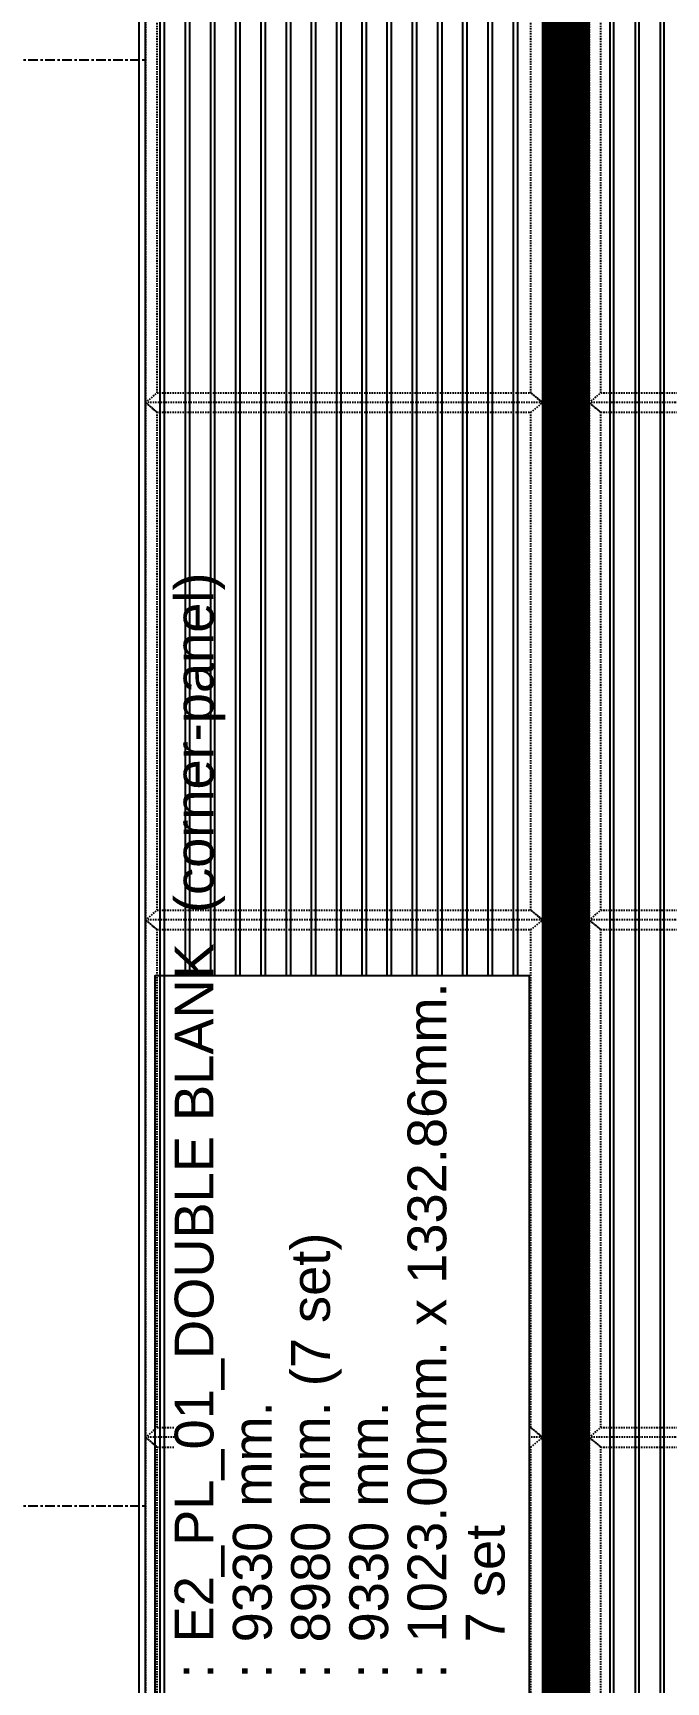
# Model space of a CAD drawing. Header units: millimetres. Extents: x 652937 to 1670132, y 1473552 to 2851037.
# Drawn here: x 754468 to 756099, y 1522311 to 1526560 of the extents above; entities that cross this region are included whole.
import ezdxf
from ezdxf.xclip import XClip

# ---------------------------------------------------------------- set-up
doc = ezdxf.new("R2010")
doc.units = ezdxf.units.MM
doc.header["$XCLIPFRAME"] = 0
for name, pattern in [('TA_GL_005.00000', [13.75, 5, -1.25, 1.25, -1.25, 5]), ('TA_HL_001.00000', [6.5, 3.55, -2.95]), ('XKITLINE00', [0]), ('XKITLINE02', [4, 2, -2])]:
    doc.linetypes.add(name, pattern=pattern)
doc.layers.add('000 - 0_HIDE_OBJ_FRAMING_DEF_SUB', color=1, linetype='Continuous', plot=False)
doc.layers.add('000 - ESTIMATE_ASPG_WIPEOUT_', color=250, linetype='Continuous', plot=False)
for name, color, linetype in [('000 - 0_SYM_DWG_GRIDLINE_MAIN_COLOR_251', 251, 'Continuous'), ('010 - ASPG_EXTR_MAIN_COLOR_2', 2, 'Continuous'), ('010 - ASPG_EXTR_WIPEOUT_', 250, 'Continuous'), ('010 - ASPG_FRAMING_MAIN_COLOR_1', 3, 'Continuous'), ('010 - ASPG_FRAMING_SUB_COLOR_2', 1, 'Continuous'), ('010 - ASPG_FRAMING_SUB_COLOR_3', 251, 'Continuous')]:
    doc.layers.add(name, color=color, linetype=linetype)
for name, color, linetype, true_color, plot in [('000 - ESTIMATE_ASPG_MAIN_COLOR_6', 6, 'Continuous', 0xff00ff, False), ('000 - ESTIMATE_ASPG_TEXT_COLOR_1', 1, 'Continuous', 0xff0000, False), ('000_AREA_ASPG_AREA_HATCH_', 7, 'Continuous', 0xff8700, False), ('000_AREA_ASPG_AREA_MAIN_COLOR_1', 7, 'Continuous', 0xff8700, False)]:
    doc.layers.add(name, color=color, linetype=linetype, true_color=true_color, plot=plot)
for name, color, linetype, lineweight in [('A-230-M_FLOOR', 2, 'Continuous', 25), ('A-GENM', 37, 'Continuous', 9), ('Bolt', 7, 'Continuous', 0), ('Part', 2, 'Continuous', 0)]:
    doc.layers.add(name, color=color, linetype=linetype, lineweight=lineweight)
doc.styles.add('_Arial', font='arial.ttf')
doc.styles.add('TA', font='', dxfattribs={"height": 4.5})
doc.styles.get('TA').set_extended_font_data('Cordia New')

# ---------------------------------------------------------------- blocks, each defined once
blk = doc.blocks.new('GM_Louver Grill Vertical Z1 - Z Profile-20321545-ENT 3 ELE-2 Sheet')
at = {"layer": '000 - 0_HIDE_OBJ_FRAMING_DEF_SUB'}
blk.add_line((-201431, 105550), (-201431, 114870), dxfattribs=at)
blk = doc.blocks.new('E2')
at = {"layer": '000 - 0_HIDE_OBJ_FRAMING_DEF_SUB'}
for p, q in [((1644566.7, 105550), (1644566.7, 114870)), ((1645487.5, 114870), (1645487.5, 105550)), ((1645587.5, 114870), (1645587.5, 105550))]:
    blk.add_line(p, q, dxfattribs=at)
for points in [[(1644516.7, 114870), (1644437.6, 114870), (1644437.6, 105550), (1644516.7, 105550)], [(1644516.7, 114870), (1645537.5, 114870), (1645537.5, 105550), (1644516.7, 105550)], [(1647037.5, 114870), (1645537.5, 114870), (1645537.5, 105550), (1647037.5, 105550)]]:
    blk.add_lwpolyline(points, close=True, dxfattribs=at)
at = {"layer": 'A-GENM'}
for p in [(1846071, 0), (1846143.5, 0), (1846216, 0), (1846288.5, 0), (1846361, 0), (1846433.5, 0), (1846506, 0), (1846578.5, 0), (1846651, 0), (1846723.5, 0), (1846796, 0), (1846868.5, 0), (1847093.5, 0), (1847168.5, 0)]:
    blk.add_blockref('GM_Louver Grill Vertical Z1 - Z Profile-20321545-ENT 3 ELE-2 Sheet', p, dxfattribs=at)
blk = doc.blocks.new('*A3459102')
at = {"layer": 'Part', "linetype": 'XKITLINE00', "lineweight": 0}
for p, q in [((616.947211, 135.830227), (616.947209, 135.830227)), ((616.947209, 135.830227), (619.147209, 135.830227)), ((616.947209, 135.730227), (616.947209, 135.830227)), ((616.947211, 135.730227), (616.947209, 135.730227)), ((616.947209, 135.730227), (619.147209, 135.730227)), ((619.147211, 135.830227), (619.147209, 135.830227)), ((619.147209, 135.730227), (619.147209, 135.830227)), ((619.147211, 135.730227), (619.147209, 135.730227))]:
    blk.add_line(p, q, dxfattribs=at)
at = {"layer": 'Part', "linetype": 'XKITLINE02', "lineweight": 0}
for p, q in [((616.947211, 135.830227), (616.947211, 135.730227)), ((619.147209, 135.830227), (619.147211, 135.830227)), ((619.147209, 135.730227), (619.147211, 135.730227)), ((619.147211, 135.830227), (619.147211, 135.730227))]:
    blk.add_line(p, q, dxfattribs=at)
blk = doc.blocks.new('*A3460103')
at = {"layer": 'Part', "linetype": 'XKITLINE02', "lineweight": 0}
for p, q in [((618.12721, 136.430227), (618.077209, 136.430227)), ((618.077209, 136.430227), (618.077209, 135.930227)), ((618.127209, 135.930227), (618.127209, 136.430227)), ((618.077209, 135.830227), (618.67721, 135.830227)), ((618.67721, 135.830227), (618.67721, 135.880227))]:
    blk.add_line(p, q, dxfattribs=at)
at = {"layer": 'Part', "linetype": 'XKITLINE00', "lineweight": 0}
for p, q in [((618.077209, 135.930227), (618.077209, 135.830227)), ((618.127209, 135.930227), (618.127209, 135.880227)), ((618.677209, 135.880227), (618.127209, 135.880227)), ((618.677209, 135.830227), (618.677209, 135.880227))]:
    blk.add_line(p, q, dxfattribs=at)
blk = doc.blocks.new('*A3462105')
at = {"layer": 'Bolt', "linetype": 'XKITLINE02', "lineweight": 0}
for p, q in [((618.20641, 136.130227), (617.77721, 136.130227)), ((618.07721, 136.200227), (618.01721, 136.200227)), ((618.07721, 136.060227), (618.01721, 136.060227)), ((618.12721, 136.300227), (618.07721, 136.300227)), ((618.12721, 135.960227), (618.07721, 135.960227))]:
    blk.add_line(p, q, dxfattribs=at)
blk = doc.blocks.new('*A3463106')
at = {"layer": 'Bolt'}
for points in [[(617.217, 135.83), (617.217, 135.73), (617.077, 135.73), (617.077, 135.83)], [(619.017, 135.83), (619.017, 135.73), (618.877, 135.73), (618.877, 135.83)]]:
    blk.add_hatch(color=256, dxfattribs=at).paths.add_polyline_path(points, flags=17)
at = {"layer": 'Bolt', "linetype": 'XKITLINE00', "lineweight": 0}
for p, q in [((617.077, 135.83), (617.077, 135.73)), ((617.147, 135.83), (617.147, 135.73)), ((617.217, 135.83), (617.217, 135.73)), ((618.877, 135.83), (618.877, 135.73)), ((618.947, 135.83), (618.947, 135.73)), ((619.017, 135.83), (619.017, 135.73))]:
    blk.add_line(p, q, dxfattribs=at)
blk = doc.blocks.new('*A3534110')
at = {"layer": 'Part', "linetype": 'XKITLINE00', "lineweight": 0}
for p, q in [((616.947209, 162.330227), (616.947209, 162.430227)), ((616.947209, 162.430227), (619.147209, 162.430227)), ((619.147209, 162.330227), (616.947209, 162.330227)), ((619.147209, 162.330227), (619.147209, 162.430227)), ((619.147209, 162.430227), (619.147211, 162.430227)), ((619.147211, 162.330227), (619.147209, 162.330227))]:
    blk.add_line(p, q, dxfattribs=at)
at = {"layer": 'Part', "linetype": 'XKITLINE02', "lineweight": 0}
for p, q in [((616.947211, 162.330227), (616.947211, 162.430227)), ((619.147209, 162.430227), (619.147211, 162.430227)), ((619.147209, 162.330227), (619.147211, 162.330227)), ((619.147211, 162.330227), (619.147211, 162.430227))]:
    blk.add_line(p, q, dxfattribs=at)
blk = doc.blocks.new('*A3535111')
at = {"layer": 'Part', "linetype": 'XKITLINE00', "lineweight": 0}
for p, q in [((618.077209, 162.330227), (618.077209, 162.230227)), ((618.677209, 162.280227), (618.677209, 162.330227)), ((618.677209, 162.280227), (618.127209, 162.280227)), ((618.127209, 162.280227), (618.127209, 162.230227))]:
    blk.add_line(p, q, dxfattribs=at)
at = {"layer": 'Part', "linetype": 'XKITLINE02', "lineweight": 0}
for p, q in [((618.077209, 162.330227), (618.67721, 162.330227)), ((618.67721, 162.330227), (618.67721, 162.280227)), ((618.07721, 161.730227), (618.077209, 162.230227)), ((618.127209, 162.230227), (618.12721, 161.730227)), ((618.077209, 161.730227), (618.12721, 161.730227))]:
    blk.add_line(p, q, dxfattribs=at)
blk = doc.blocks.new('*A3536112')
at = {"layer": 'Part', "linetype": 'XKITLINE00', "lineweight": 0}
for p, q in [((616.747209, 162.630227), (616.947209, 162.430227)), ((616.947209, 162.430227), (619.177211, 162.430227)), ((619.177209, 162.430227), (619.347209, 162.630227))]:
    blk.add_line(p, q, dxfattribs=at)
at = {"layer": 'Part', "linetype": 'XKITLINE02', "lineweight": 0}
for p, q in [((616.747209, 162.630227), (619.347211, 162.630227)), ((616.947211, 162.430227), (616.747211, 162.630227)), ((619.177211, 162.430227), (619.347211, 162.630227))]:
    blk.add_line(p, q, dxfattribs=at)
blk = doc.blocks.new('*A3537113')
at = {"layer": 'Bolt', "linetype": 'XKITLINE02', "lineweight": 0}
for p, q in [((618.20641, 162.030227), (617.77721, 162.030227)), ((618.07721, 162.100227), (618.01721, 162.100227)), ((618.07721, 161.960227), (618.01721, 161.960227)), ((618.12721, 162.200227), (618.07721, 162.200227)), ((618.12721, 161.860227), (618.07721, 161.860227))]:
    blk.add_line(p, q, dxfattribs=at)
blk = doc.blocks.new('*A3538114')
at = {"layer": 'Bolt'}
for points in [[(617.217, 162.43), (617.217, 162.33), (617.077, 162.33), (617.077, 162.43)], [(619.017, 162.43), (619.017, 162.33), (618.877, 162.33), (618.877, 162.43)]]:
    blk.add_hatch(color=256, dxfattribs=at).paths.add_polyline_path(points, flags=17)
at = {"layer": 'Bolt', "linetype": 'XKITLINE00', "lineweight": 0}
for p, q in [((617.077, 162.33), (617.077, 162.43)), ((617.147, 162.33), (617.147, 162.43)), ((617.217, 162.33), (617.217, 162.43)), ((618.877, 162.33), (618.877, 162.43)), ((618.947, 162.33), (618.947, 162.43)), ((619.017, 162.33), (619.017, 162.43))]:
    blk.add_line(p, q, dxfattribs=at)
blk = doc.blocks.new('*A3461104')
at = {"layer": 'Part', "linetype": 'XKITLINE00', "lineweight": 0}
for p, q in [((616.747209, 135.530227), (616.947209, 135.730227)), ((616.947209, 135.730227), (616.947211, 135.730227)), ((619.177211, 135.730227), (616.947209, 135.730227)), ((619.347209, 135.530227), (619.177209, 135.730227))]:
    blk.add_line(p, q, dxfattribs=at)
at = {"layer": 'Part', "linetype": 'XKITLINE02', "lineweight": 0}
for p, q in [((616.747209, 135.530227), (619.347211, 135.530227)), ((616.747211, 135.530227), (616.947211, 135.730227)), ((619.347211, 135.530227), (619.177211, 135.730227))]:
    blk.add_line(p, q, dxfattribs=at)
blk = doc.blocks.new('*A28633936')
at = {"layer": 'Part', "linetype": 'XKITLINE00', "lineweight": 0}
for p, q in [((173.392382, 59.722868), (152.367383, 59.722868)), ((152.367383, 59.397868), (152.367383, 59.722868)), ((173.392383, 59.722868), (173.392382, 59.722868)), ((173.392382, 59.722868), (173.392382, 59.397868)), ((173.392382, 59.397868), (152.367383, 59.397868)), ((173.392382, 59.397868), (173.392404, 59.397868))]:
    blk.add_line(p, q, dxfattribs=at)
at = {"layer": 'Part', "linetype": 'XKITLINE02', "lineweight": 0}
for p, q in [((152.367385, 59.427868), (152.367385, 59.722868)), ((152.367404, 59.427868), (152.367404, 59.722868)), ((152.367405, 59.397868), (152.367405, 59.722868)), ((173.392404, 59.722868), (173.392382, 59.722868)), ((173.392383, 59.427868), (173.392383, 59.722868)), ((173.392404, 59.722868), (173.392403, 59.722868)), ((173.392403, 59.722868), (173.392403, 59.427868)), ((173.392404, 59.397868), (173.392404, 59.722868)), ((173.392403, 59.427868), (152.367385, 59.427868)), ((173.392404, 59.397868), (173.392382, 59.397868)), ((173.392403, 59.427868), (173.392383, 59.427868))]:
    blk.add_line(p, q, dxfattribs=at)
blk = doc.blocks.new('*A28643937')
at = {"layer": 'Part', "linetype": 'XKITLINE00', "lineweight": 0}
for p, q in [((171.517341, 52.222868), (152.367383, 52.222868)), ((152.367383, 51.897868), (152.367383, 52.222868)), ((173.392382, 52.072868), (173.392382, 51.897868)), ((173.392382, 51.897868), (152.367383, 51.897868)), ((173.392382, 51.897868), (173.392404, 51.897868))]:
    blk.add_line(p, q, dxfattribs=at)
at = {"layer": 'Part', "linetype": 'XKITLINE02', "lineweight": 0}
for p, q in [((152.367385, 51.927868), (152.367385, 52.222868)), ((152.367404, 51.927868), (152.367404, 52.222868)), ((152.367405, 51.897868), (152.367405, 52.222868)), ((173.392404, 52.222868), (171.517341, 52.222868)), ((173.392383, 52.222868), (173.392382, 52.222868)), ((173.392382, 52.222868), (173.392382, 52.072868)), ((173.392383, 51.927868), (173.392383, 52.222868)), ((173.392404, 52.222868), (173.392403, 52.222868)), ((173.392403, 52.222868), (173.392403, 51.927868)), ((173.392404, 51.897868), (173.392404, 52.222868)), ((173.392403, 51.927868), (152.367385, 51.927868)), ((173.392404, 51.897868), (173.392382, 51.897868)), ((173.392403, 51.927868), (173.392383, 51.927868))]:
    blk.add_line(p, q, dxfattribs=at)
blk = doc.blocks.new('*A28653938')
at = {"layer": 'Part', "linetype": 'XKITLINE02', "lineweight": 0}
for p, q in [((153.992352, 51.897868), (153.492351, 51.897868)), ((153.492351, 51.897868), (153.492351, 51.867868)), ((153.992351, 51.897868), (153.992352, 51.897868)), ((153.992351, 51.897868), (153.992351, 51.867868))]:
    blk.add_line(p, q, dxfattribs=at)
at = {"layer": 'Part', "linetype": 'XKITLINE00', "lineweight": 0}
for p, q in [((153.492351, 51.867868), (153.492352, 51.867868)), ((153.492352, 51.867868), (153.492352, 51.897868)), ((153.492352, 51.867868), (153.992352, 51.867868)), ((153.992351, 51.867868), (153.992352, 51.867868)), ((153.992352, 51.867868), (153.992352, 51.897868))]:
    blk.add_line(p, q, dxfattribs=at)
blk = doc.blocks.new('*A28663939')
at = {"layer": 'Part', "linetype": 'XKITLINE00', "lineweight": 0}
for p, q in [((153.727352, 51.867868), (153.727351, 51.867868)), ((153.727351, 51.367868), (153.727352, 51.867868)), ((153.727352, 51.867868), (153.757352, 51.867868)), ((153.757351, 51.367868), (153.757352, 51.867868)), ((153.727352, 51.717868), (153.757352, 51.717868)), ((153.727351, 51.367868), (153.757351, 51.367868))]:
    blk.add_line(p, q, dxfattribs=at)
at = {"layer": 'Part', "linetype": 'XKITLINE02', "lineweight": 0}
for p, q in [((153.727351, 51.867868), (153.727351, 51.367868)), ((153.727352, 51.867868), (153.727351, 51.867868)), ((153.757351, 51.367868), (153.757351, 51.867868))]:
    blk.add_line(p, q, dxfattribs=at)
blk = doc.blocks.new('*A28673940')
at = {"layer": 'Bolt'}
for points in [[(153.557, 51.898), (153.557, 51.928), (153.627, 51.928), (153.627, 51.898)], [(153.557, 51.868), (153.557, 51.898), (153.627, 51.898), (153.627, 51.868)], [(153.857, 51.898), (153.857, 51.928), (153.927, 51.928), (153.927, 51.898)], [(153.857, 51.868), (153.857, 51.898), (153.927, 51.898), (153.927, 51.868)]]:
    blk.add_hatch(color=256, dxfattribs=at).paths.add_polyline_path(points, flags=17)
at = {"layer": 'Bolt', "linetype": 'XKITLINE00', "lineweight": 0}
for p, q in [((153.592, 51.828), (153.592, 52.043)), ((153.892, 51.828), (153.892, 52.043)), ((153.557, 51.898), (153.557, 51.928)), ((153.557, 51.868), (153.557, 51.898)), ((153.627, 51.898), (153.627, 51.928)), ((153.627, 51.868), (153.627, 51.898)), ((153.857, 51.898), (153.857, 51.928)), ((153.857, 51.868), (153.857, 51.898)), ((153.927, 51.898), (153.927, 51.928)), ((153.927, 51.868), (153.927, 51.898))]:
    blk.add_line(p, q, dxfattribs=at)
blk = doc.blocks.new('*A28683941')
at = {"layer": 'Part', "linetype": 'XKITLINE00', "lineweight": 0}
for p, q in [((153.727352, 59.367868), (153.727351, 59.367868)), ((153.727351, 58.867868), (153.727352, 59.367868)), ((153.727352, 59.367868), (153.757352, 59.367868)), ((153.757351, 58.867868), (153.757352, 59.367868)), ((153.727352, 59.217868), (153.757352, 59.217868)), ((153.727351, 58.867868), (153.757351, 58.867868))]:
    blk.add_line(p, q, dxfattribs=at)
at = {"layer": 'Part', "linetype": 'XKITLINE02', "lineweight": 0}
for p, q in [((153.727351, 59.367868), (153.727351, 58.867868)), ((153.727352, 59.367868), (153.727351, 59.367868)), ((153.757351, 58.867868), (153.757351, 59.367868))]:
    blk.add_line(p, q, dxfattribs=at)
blk = doc.blocks.new('*A28833956')
at = {"layer": 'Part', "linetype": 'XKITLINE02', "lineweight": 0}
for p, q in [((153.992352, 59.397868), (153.492351, 59.397868)), ((153.492351, 59.397868), (153.492351, 59.367868)), ((153.992351, 59.397868), (153.992352, 59.397868)), ((153.992351, 59.397868), (153.992351, 59.367868))]:
    blk.add_line(p, q, dxfattribs=at)
at = {"layer": 'Part', "linetype": 'XKITLINE00', "lineweight": 0}
for p, q in [((153.492351, 59.367868), (153.492352, 59.367868)), ((153.492352, 59.367868), (153.492352, 59.397868)), ((153.492352, 59.367868), (153.992352, 59.367868)), ((153.992351, 59.367868), (153.992352, 59.367868)), ((153.992352, 59.367868), (153.992352, 59.397868))]:
    blk.add_line(p, q, dxfattribs=at)
blk = doc.blocks.new('*A28843957')
at = {"layer": 'Bolt'}
for points in [[(153.557, 59.398), (153.557, 59.428), (153.627, 59.428), (153.627, 59.398)], [(153.557, 59.368), (153.557, 59.398), (153.627, 59.398), (153.627, 59.368)], [(153.857, 59.398), (153.857, 59.428), (153.927, 59.428), (153.927, 59.398)], [(153.857, 59.368), (153.857, 59.398), (153.927, 59.398), (153.927, 59.368)]]:
    blk.add_hatch(color=256, dxfattribs=at).paths.add_polyline_path(points, flags=17)
at = {"layer": 'Bolt', "linetype": 'XKITLINE00', "lineweight": 0}
for p, q in [((153.592, 59.328), (153.592, 59.543)), ((153.892, 59.328), (153.892, 59.543)), ((153.557, 59.398), (153.557, 59.428)), ((153.557, 59.368), (153.557, 59.398)), ((153.627, 59.398), (153.627, 59.428)), ((153.627, 59.368), (153.627, 59.398)), ((153.857, 59.398), (153.857, 59.428)), ((153.857, 59.368), (153.857, 59.398)), ((153.927, 59.398), (153.927, 59.428)), ((153.927, 59.368), (153.927, 59.398))]:
    blk.add_line(p, q, dxfattribs=at)
blk = doc.blocks.new('PP18_ENT3_SE_ELE2-1')
at = {"layer": 'A-230-M_FLOOR', "lineweight": 9}
blk.add_lwpolyline([(-8200, 114420), (-8200, 114870), (-20210, 114870), (-20210, 114420)], dxfattribs=at)
at = {"layer": 'A-230-M_FLOOR', "color": 4, "lineweight": 9}
blk.add_lwpolyline([(-19960, 103500), (-19960, 114420), (-20210, 114420), (-20210, 103500)], dxfattribs=at)
at = {"layer": 'Part', "linetype": 'XKITLINE00', "lineweight": 0}
for p, q in [((-19960, 114420), (-13155, 114420)), ((-15705, 113820), (-19960, 113820)), ((-15705, 110695), (-19710, 110695))]:
    blk.add_line(p, q, dxfattribs=at)
at = {"layer": 'Part', "linetype": 'XKITLINE02', "lineweight": 0}
for p, q in [((-19663, 113780), (-19663, 110735)), ((-19663, 113780), (-19663, 110735)), ((-19657, 113780), (-19657, 110735)), ((-19657, 113780), (-19657, 110735)), ((-19610, 113780), (-19610, 113780)), ((-19610, 113780), (-19610, 113780)), ((-19610, 110745), (-19610, 110745)), ((-19610, 110745), (-19610, 110745))]:
    blk.add_line(p, q, dxfattribs=at)
at = {"layer": 'Part', "linetype": 'XKITLINE00', "lineweight": 0}
blk.add_lwpolyline([(-19610, 110735), (-19610, 113780), (-19710, 113780), (-19710, 110735)], close=True, dxfattribs=at)
blk.add_blockref('E2', (-1664704.6, 0))
at = {"lineweight": 0}
for name, p, xscale, yscale, zscale in [('*A3536112', (-81466.2, 97557), 100, 100, 100), ('*A3534110', (-81464.7, 97557), 100, 100, 100), ('*A3538114', (-81464.7, 97557), 100, 100, 100), ('*A3537113', (-81464.7, 97557), 100, 100, 100), ('*A3535111', (-81464.7, 97557), 100, 100, 100), ('*A28633936', (-50408.5, 101105.4), 200, 200, 200), ('*A28843957', (-50408.5, 101105.4), 200, 200, 200), ('*A28833956', (-50408.5, 101105.4), 200, 200, 200), ('*A28683941', (-50408.5, 101105.4), 200, 200, 200), ('*A28643937', (-50408.5, 101105.4), 200, 200, 200), ('*A28653938', (-50408.5, 101105.4), 200, 200, 200), ('*A28673940', (-50408.5, 101105.4), 200, 200, 200), ('*A28663939', (-50408.5, 101105.4), 200, 200, 200), ('*A3462105', (-81464.7, 97142), 100, 100, 100), ('*A3460103', (-81464.7, 97142), 100, 100, 100), ('*A3461104', (-81466.2, 97142), 100, 100, 100), ('*A3459102', (-81464.7, 97142), 100, 100, 100), ('*A3463106', (-81464.7, 97142), 100, 100, 100)]:
    blk.add_blockref(name, p, dxfattribs=dict(at, xscale=xscale, yscale=yscale, zscale=zscale))
blk = doc.blocks.new('*A25033576')
at = {"layer": 'Part', "linetype": 'XKITLINE02', "lineweight": 0}
for p, q in [((150.992359, 31.472868), (150.992359, 47.972868)), ((150.992359, 47.972868), (150.992361, 47.972868)), ((150.992359, 47.972868), (152.242361, 47.972868)), ((152.242359, 31.472868), (152.242359, 47.972868)), ((150.992361, 31.472868), (150.992359, 31.472868))]:
    blk.add_line(p, q, dxfattribs=at)
at = {"layer": 'Part', "linetype": 'XKITLINE00', "lineweight": 0}
for p, q in [((150.992361, 31.472868), (150.992361, 47.972868)), ((152.242361, 47.972868), (152.242361, 31.472868)), ((150.992359, 31.472868), (150.992361, 31.472868)), ((152.242361, 31.472868), (150.992361, 31.472868)), ((152.242359, 31.472868), (152.242361, 31.472868))]:
    blk.add_line(p, q, dxfattribs=at)
blk = doc.blocks.new('*A28003873')
at = {"layer": 'Part', "linetype": 'XKITLINE02', "lineweight": 0}
for p, q in [((152.242361, 47.972868), (152.242359, 47.972868)), ((152.242359, 47.972868), (152.242359, 44.972868)), ((152.242361, 47.972868), (152.242359, 47.972868))]:
    blk.add_line(p, q, dxfattribs=at)
at = {"layer": 'Part', "linetype": 'XKITLINE00', "lineweight": 0}
for p in [(152.242361, 44.972868), (186.267361, 47.972868)]:
    blk.add_line(p, (152.242361, 47.972868), dxfattribs=at)
blk = doc.blocks.new('*A28133886')
at = {"layer": 'Part', "linetype": 'XKITLINE02', "lineweight": 0}
for p, q in [((152.23736, 66.572868), (152.237358, 66.572868)), ((152.23736, 66.572868), (152.23736, 65.572868)), ((209.78736, 66.572868), (152.23736, 66.572868)), ((152.237358, 65.572868), (152.23736, 65.572868)), ((152.23736, 65.572868), (209.78736, 65.572868))]:
    blk.add_line(p, q, dxfattribs=at)
blk = doc.blocks.new('*A28143887')
at = {"layer": 'Part', "linetype": 'XKITLINE00', "lineweight": 0}
for p, q in [((150.987361, 66.572868), (150.987361, 68.822868)), ((186.267361, 66.572868), (152.242361, 66.572868))]:
    blk.add_line(p, q, dxfattribs=at)
at = {"layer": 'Part', "linetype": 'XKITLINE02', "lineweight": 0}
for p, q in [((151.73736, 68.822868), (151.73736, 66.572868)), ((152.242361, 66.572868), (150.987357, 66.572868)), ((151.73736, 66.572868), (151.737357, 66.572868))]:
    blk.add_line(p, q, dxfattribs=at)
blk = doc.blocks.new('*A28193892')
at = {"layer": 'Part', "linetype": 'XKITLINE00', "lineweight": 0}
for p, q in [((152.237393, 66.572868), (150.987384, 66.572868)), ((150.987393, 63.572868), (150.987393, 66.572868)), ((152.237393, 63.572868), (152.237393, 66.572868)), ((150.987384, 63.572868), (152.237393, 63.572868))]:
    blk.add_line(p, q, dxfattribs=at)
blk = doc.blocks.new('*A28203893')
at = {"layer": 'Part', "linetype": 'XKITLINE00', "lineweight": 0}
for p, q in [((150.992359, 66.572868), (150.992361, 66.572868)), ((150.992361, 47.972868), (150.992361, 66.572868)), ((152.242361, 66.572868), (150.992361, 66.572868)), ((152.242359, 66.572868), (152.242361, 66.572868)), ((152.242361, 66.572868), (152.242361, 47.972868)), ((150.992359, 47.972868), (150.992361, 47.972868)), ((152.242361, 47.972868), (150.992361, 47.972868)), ((152.242359, 47.972868), (152.242361, 47.972868))]:
    blk.add_line(p, q, dxfattribs=at)
at = {"layer": 'Part', "linetype": 'XKITLINE02', "lineweight": 0}
for p, q in [((150.992359, 47.972868), (150.992359, 66.572868)), ((150.992361, 66.572868), (150.992359, 66.572868)), ((152.242359, 47.972868), (152.242359, 66.572868)), ((150.992361, 47.972868), (150.992359, 47.972868))]:
    blk.add_line(p, q, dxfattribs=at)
blk = doc.blocks.new('*A28233896')
at = {"layer": 'Part', "linetype": 'XKITLINE02', "lineweight": 0}
for p, q in [((152.237359, 63.572868), (152.237359, 66.572868)), ((152.242361, 66.572868), (152.237359, 66.572868)), ((152.237361, 63.572868), (152.237361, 66.572868)), ((152.237359, 63.572868), (152.242361, 63.572868))]:
    blk.add_line(p, q, dxfattribs=at)
at = {"layer": 'Part', "linetype": 'XKITLINE00', "lineweight": 0}
for p, q in [((186.267361, 66.572868), (152.242361, 66.572868)), ((186.267361, 63.572868), (152.242361, 63.572868))]:
    blk.add_line(p, q, dxfattribs=at)
blk = doc.blocks.new('*A28553928')
at = {"layer": 'Part', "linetype": 'XKITLINE02', "lineweight": 0}
for p, q in [((153.492351, 63.372868), (153.49235, 63.372868)), ((153.727351, 63.372868), (153.72735, 48.172868)), ((153.757351, 63.372868), (153.757351, 48.172868)), ((153.75735, 48.172868), (153.75735, 63.122868)), ((153.492351, 59.722868), (153.492351, 59.367868)), ((153.992351, 59.722868), (153.992351, 59.367868)), ((153.492351, 52.222868), (153.49235, 48.172868)), ((153.99235, 48.172868), (153.99235, 52.222868)), ((153.992351, 52.222868), (153.992351, 51.867868)), ((153.492351, 48.172868), (153.49235, 48.172868))]:
    blk.add_line(p, q, dxfattribs=at)
at = {"layer": 'Part', "linetype": 'XKITLINE00', "lineweight": 0}
for p, q in [((153.992351, 63.372868), (153.492351, 63.372868)), ((153.492351, 63.372868), (153.492351, 59.722868)), ((153.992351, 63.372868), (153.992351, 59.722868)), ((153.492351, 59.367868), (153.492351, 52.222868)), ((153.992351, 59.367868), (153.992351, 52.222868)), ((153.492351, 48.172868), (153.492351, 51.867868)), ((153.992351, 48.172868), (153.992351, 51.867868)), ((153.992351, 48.172868), (153.492351, 48.172868))]:
    blk.add_line(p, q, dxfattribs=at)
blk = doc.blocks.new('*A28883961')
at = {"layer": 'Part', "linetype": 'XKITLINE02', "lineweight": 0}
for p, q in [((150.992357, 47.972868), (150.992359, 47.972868)), ((152.242359, 47.972868), (150.992359, 47.972868)), ((150.992359, 47.972868), (150.992359, 44.972868)), ((152.242357, 47.972868), (152.242359, 47.972868)), ((152.242359, 44.972868), (152.242359, 47.972868)), ((150.992357, 44.972868), (150.992359, 44.972868)), ((150.992359, 44.972868), (152.242359, 44.972868)), ((152.242357, 44.972868), (152.242359, 44.972868))]:
    blk.add_line(p, q, dxfattribs=at)
blk = doc.blocks.new('*A28893962')
at = {"layer": 'Part', "linetype": 'XKITLINE02', "lineweight": 0}
for p, q in [((153.09235, 47.972868), (153.19235, 48.072868)), ((153.192351, 48.072868), (153.19235, 48.072868)), ((154.29235, 48.072868), (154.39235, 47.972868)), ((154.392351, 47.972868), (153.09235, 47.972868)), ((154.39235, 47.972868), (154.392351, 47.972868))]:
    blk.add_line(p, q, dxfattribs=at)
at = {"layer": 'Part', "linetype": 'XKITLINE00', "lineweight": 0}
for p, q in [((153.192351, 48.072868), (153.092351, 47.972868)), ((154.292351, 48.072868), (153.192351, 48.072868)), ((154.292351, 48.072868), (154.392351, 47.972868))]:
    blk.add_line(p, q, dxfattribs=at)
blk = doc.blocks.new('*A28903963')
at = {"layer": 'Bolt', "linetype": 'XKITLINE02', "lineweight": 0}
for p, q in [((153.796951, 48.297868), (153.582351, 48.297868)), ((153.727351, 48.332868), (153.702351, 48.332868)), ((153.727351, 48.262868), (153.702351, 48.262868)), ((153.757351, 48.332868), (153.727351, 48.332868)), ((153.757351, 48.262868), (153.727351, 48.262868))]:
    blk.add_line(p, q, dxfattribs=at)
blk = doc.blocks.new('*A28913964')
at = {"layer": 'Part', "linetype": 'XKITLINE00', "lineweight": 0}
for p, q in [((154.292351, 48.122868), (153.19235, 48.122868)), ((154.292351, 48.072868), (153.19235, 48.072868)), ((153.192351, 48.072868), (153.192351, 48.122868)), ((154.292351, 48.122868), (154.292351, 48.072868))]:
    blk.add_line(p, q, dxfattribs=at)
at = {"layer": 'Part', "linetype": 'XKITLINE02', "lineweight": 0}
for p, q in [((153.19235, 48.122868), (153.19235, 48.072868)), ((154.29235, 48.072868), (154.29235, 48.122868))]:
    blk.add_line(p, q, dxfattribs=at)
blk = doc.blocks.new('*A28923965')
at = {"layer": 'Part', "linetype": 'XKITLINE02', "lineweight": 0}
for p, q in [((153.727351, 48.422868), (153.702351, 48.422868)), ((153.702351, 48.422868), (153.702351, 48.172868)), ((153.727351, 48.172868), (153.727351, 48.422868)), ((153.427351, 48.122868), (153.427351, 48.147868)), ((153.427351, 48.122868), (153.727351, 48.122868))]:
    blk.add_line(p, q, dxfattribs=at)
at = {"layer": 'Part', "linetype": 'XKITLINE00', "lineweight": 0}
for p, q in [((153.702351, 48.147868), (153.427351, 48.147868)), ((153.427351, 48.147868), (153.427351, 48.122868)), ((153.702351, 48.172868), (153.702351, 48.147868)), ((153.727351, 48.172868), (153.727351, 48.122868))]:
    blk.add_line(p, q, dxfattribs=at)
blk = doc.blocks.new('*A28933966')
at = {"layer": 'Bolt'}
for points in [[(153.377, 48.123), (153.377, 48.073), (153.307, 48.073), (153.307, 48.123)], [(154.177, 48.123), (154.177, 48.073), (154.107, 48.073), (154.107, 48.123)]]:
    blk.add_hatch(color=256, dxfattribs=at).paths.add_polyline_path(points, flags=17)
at = {"layer": 'Bolt', "linetype": 'XKITLINE00', "lineweight": 0}
for p, q in [((153.307, 48.073), (153.307, 48.123)), ((153.342, 48.073), (153.342, 48.123)), ((153.377, 48.073), (153.377, 48.123)), ((154.107, 48.073), (154.107, 48.123)), ((154.142, 48.073), (154.142, 48.123)), ((154.177, 48.073), (154.177, 48.123))]:
    blk.add_line(p, q, dxfattribs=at)
blk = doc.blocks.new('*A29213994')
at = {"layer": 'Part', "linetype": 'XKITLINE02', "lineweight": 0}
for p, q in [((152.242359, 53.122868), (150.992357, 53.122868)), ((150.992359, 51.122868), (150.992359, 53.122868)), ((152.242359, 51.122868), (152.242359, 53.122868)), ((150.992357, 51.122868), (152.242359, 51.122868))]:
    blk.add_line(p, q, dxfattribs=at)
blk = doc.blocks.new('*A29223995')
at = {"layer": 'Part', "linetype": 'XKITLINE02', "lineweight": 0}
for p, q in [((152.076682, 63.372868), (151.616682, 63.372868)), ((151.616682, 53.322868), (151.616682, 63.372868)), ((151.656682, 63.372868), (151.656682, 53.322868)), ((151.656682, 53.322868), (151.656682, 63.372868)), ((152.116682, 63.372868), (152.076682, 63.372868)), ((152.076682, 63.372868), (152.076682, 53.322868)), ((152.076682, 53.322868), (152.076682, 63.372868)), ((152.116682, 53.322868), (152.116682, 63.372868)), ((152.076682, 53.322868), (151.616682, 53.322868)), ((152.076682, 53.322868), (152.116682, 53.322868))]:
    blk.add_line(p, q, dxfattribs=at)
blk = doc.blocks.new('*A29233996')
at = {"layer": 'Part', "linetype": 'XKITLINE02', "lineweight": 0}
for p, q in [((151.016895, 59.367868), (151.616895, 59.367868)), ((151.016895, 59.217868), (151.016895, 59.367868)), ((151.016895, 59.217868), (151.016895, 59.367868)), ((151.616895, 59.367868), (151.616895, 58.867868)), ((151.616895, 58.867868), (151.616895, 59.367868)), ((151.466895, 58.867868), (151.016895, 59.217868)), ((151.616895, 58.867868), (151.466895, 58.867868))]:
    blk.add_line(p, q, dxfattribs=at)
blk = doc.blocks.new('*A29243997')
at = {"layer": 'Part', "linetype": 'XKITLINE02', "lineweight": 0}
for p, q in [((151.591682, 53.222868), (151.491682, 53.122868)), ((152.241682, 53.122868), (151.491682, 53.122868)), ((152.141682, 53.222868), (151.591682, 53.222868)), ((152.141682, 53.222868), (152.241682, 53.122868)), ((152.241682, 53.122868), (152.241682, 53.122868))]:
    blk.add_line(p, q, dxfattribs=at)
blk = doc.blocks.new('*A29253998')
at = {"layer": 'Bolt', "linetype": 'XKITLINE00', "lineweight": 0}
for p, q in [((151.796682, 53.447868), (151.843302, 53.447868)), ((151.866682, 53.517868), (151.866682, 53.471248)), ((151.866682, 53.377868), (151.866682, 53.424488)), ((151.936682, 53.447868), (151.890062, 53.447868))]:
    blk.add_line(p, q, dxfattribs=at)
blk = doc.blocks.new('*A29263999')
at = {"layer": 'Part', "linetype": 'XKITLINE02', "lineweight": 0}
for p, q in [((151.591682, 53.222868), (151.591682, 53.272868)), ((152.141682, 53.272868), (151.591682, 53.272868)), ((151.591682, 53.222868), (152.141682, 53.222868)), ((152.141682, 53.222868), (152.141682, 53.272868))]:
    blk.add_line(p, q, dxfattribs=at)
blk = doc.blocks.new('*A29274000')
at = {"layer": 'Part', "linetype": 'XKITLINE02', "lineweight": 0}
for p, q in [((151.716682, 53.272868), (151.716682, 53.572868)), ((151.716682, 53.572868), (152.016682, 53.572868)), ((152.016682, 53.572868), (152.016682, 53.272868)), ((152.016682, 53.272868), (151.716682, 53.272868))]:
    blk.add_line(p, q, dxfattribs=at)
blk = doc.blocks.new('*A29284001')
at = {"layer": 'Bolt', "linetype": 'XKITLINE02', "lineweight": 0}
for p, q in [((151.756682, 53.222868), (151.756682, 53.272868)), ((151.866682, 53.222868), (151.866682, 53.272868)), ((151.976682, 53.222868), (151.976682, 53.272868))]:
    blk.add_line(p, q, dxfattribs=at)
blk = doc.blocks.new('*A29294002')
at = {"layer": 'Part', "linetype": 'XKITLINE00', "lineweight": 0}
for p, q in [((150.991847, 59.722868), (150.992361, 59.722868)), ((150.991847, 59.722868), (150.991847, 59.397868)), ((150.991897, 59.722868), (150.991847, 59.722868)), ((150.991847, 59.397868), (150.992361, 59.397868)), ((150.991897, 59.397868), (150.991847, 59.397868))]:
    blk.add_line(p, q, dxfattribs=at)
at = {"layer": 'Part', "linetype": 'XKITLINE02', "lineweight": 0}
for p, q in [((150.992361, 59.722868), (151.031897, 59.722868)), ((151.031847, 59.427868), (151.031847, 59.722868)), ((151.616897, 59.722868), (151.576847, 59.722868)), ((151.576847, 59.722868), (151.576847, 59.427868)), ((151.616847, 59.397868), (151.616847, 59.722868)), ((150.992361, 59.397868), (151.616897, 59.397868)), ((151.576897, 59.427868), (151.031847, 59.427868))]:
    blk.add_line(p, q, dxfattribs=at)
blk = doc.blocks.new('*A29354008')
at = {"layer": 'Part', "linetype": 'XKITLINE02', "lineweight": 0}
for p, q in [((153.19235, 63.472868), (153.09235, 63.572868)), ((153.09235, 63.572868), (153.092351, 63.572868)), ((153.09235, 63.572868), (154.392351, 63.572868)), ((154.29235, 63.472868), (154.39235, 63.572868))]:
    blk.add_line(p, q, dxfattribs=at)
at = {"layer": 'Part', "linetype": 'XKITLINE00', "lineweight": 0}
for p, q in [((153.192351, 63.472868), (153.092351, 63.572868)), ((154.392351, 63.572868), (154.292351, 63.472868)), ((154.292351, 63.472868), (153.19235, 63.472868))]:
    blk.add_line(p, q, dxfattribs=at)
blk = doc.blocks.new('*A29364009')
at = {"layer": 'Bolt', "linetype": 'XKITLINE02', "lineweight": 0}
for p, q in [((153.687751, 63.247868), (153.902351, 63.247868)), ((153.727351, 63.282868), (153.757351, 63.282868)), ((153.727351, 63.212868), (153.757351, 63.212868)), ((153.757351, 63.282868), (153.782351, 63.282868)), ((153.757351, 63.212868), (153.782351, 63.212868))]:
    blk.add_line(p, q, dxfattribs=at)
blk = doc.blocks.new('*A29374010')
at = {"layer": 'Part', "linetype": 'XKITLINE00', "lineweight": 0}
for p, q in [((154.292351, 63.472868), (153.19235, 63.472868)), ((153.19235, 63.422868), (154.292351, 63.422868)), ((153.192351, 63.422868), (153.192351, 63.472868)), ((154.292351, 63.422868), (154.292351, 63.472868))]:
    blk.add_line(p, q, dxfattribs=at)
at = {"layer": 'Part', "linetype": 'XKITLINE02', "lineweight": 0}
for p, q in [((153.19235, 63.472868), (153.19235, 63.422868)), ((154.29235, 63.472868), (154.29235, 63.422868))]:
    blk.add_line(p, q, dxfattribs=at)
blk = doc.blocks.new('*A29384011')
at = {"layer": 'Part', "linetype": 'XKITLINE00', "lineweight": 0}
for p, q in [((153.757351, 63.422868), (153.757351, 63.372868)), ((153.782351, 63.397868), (153.782351, 63.372868)), ((153.782351, 63.397868), (154.057351, 63.397868)), ((154.057351, 63.397868), (154.057351, 63.422868))]:
    blk.add_line(p, q, dxfattribs=at)
at = {"layer": 'Part', "linetype": 'XKITLINE02', "lineweight": 0}
for p, q in [((154.057351, 63.422868), (153.757351, 63.422868)), ((153.757351, 63.372868), (153.757351, 63.122868)), ((153.782351, 63.372868), (153.782351, 63.122868)), ((154.057351, 63.422868), (154.057351, 63.397868)), ((153.757351, 63.122868), (153.782351, 63.122868))]:
    blk.add_line(p, q, dxfattribs=at)
blk = doc.blocks.new('*A29394012')
at = {"layer": 'Bolt'}
for points in [[(153.377, 63.473), (153.377, 63.423), (153.307, 63.423), (153.307, 63.473)], [(154.177, 63.473), (154.177, 63.423), (154.107, 63.423), (154.107, 63.473)]]:
    blk.add_hatch(color=256, dxfattribs=at).paths.add_polyline_path(points, flags=17)
at = {"layer": 'Bolt', "linetype": 'XKITLINE00', "lineweight": 0}
for p, q in [((153.307, 63.473), (153.307, 63.423)), ((153.342, 63.473), (153.342, 63.423)), ((153.377, 63.473), (153.377, 63.423)), ((154.107, 63.473), (154.107, 63.423)), ((154.142, 63.473), (154.142, 63.423)), ((154.177, 63.473), (154.177, 63.423))]:
    blk.add_line(p, q, dxfattribs=at)
blk = doc.blocks.new('*A29404013')
at = {"layer": 'Part', "linetype": 'XKITLINE02', "lineweight": 0}
for p, q in [((151.016895, 59.397868), (151.016895, 59.367868)), ((151.616895, 59.397868), (151.016895, 59.397868)), ((151.016895, 59.367868), (151.616895, 59.367868)), ((151.616895, 59.367868), (151.616895, 59.397868))]:
    blk.add_line(p, q, dxfattribs=at)
blk = doc.blocks.new('*A29414014')
at = {"layer": 'Bolt', "linetype": 'XKITLINE02', "lineweight": 0}
for p, q in [((151.316895, 59.328268), (151.316895, 59.542868)), ((151.206895, 59.367868), (151.206895, 59.397868)), ((151.281895, 59.397868), (151.281895, 59.427868)), ((151.351895, 59.397868), (151.351895, 59.427868)), ((151.426895, 59.367868), (151.426895, 59.397868))]:
    blk.add_line(p, q, dxfattribs=at)
blk = doc.blocks.new('*A29424015')
at = {"layer": 'Part', "linetype": 'XKITLINE02', "lineweight": 0}
for p, q in [((152.241682, 63.572868), (151.491682, 63.572868)), ((151.591682, 63.472868), (151.491682, 63.572868)), ((152.141682, 63.472868), (152.241682, 63.572868)), ((152.141682, 63.472868), (151.591682, 63.472868)), ((152.141682, 63.472868), (152.141682, 63.472868))]:
    blk.add_line(p, q, dxfattribs=at)
blk = doc.blocks.new('*A29434016')
at = {"layer": 'Bolt', "linetype": 'XKITLINE00', "lineweight": 0}
for p, q in [((151.866682, 63.317868), (151.866682, 63.271248)), ((151.796682, 63.247868), (151.843302, 63.247868)), ((151.866682, 63.177868), (151.866682, 63.224488)), ((151.936682, 63.247868), (151.890062, 63.247868))]:
    blk.add_line(p, q, dxfattribs=at)
blk = doc.blocks.new('*A29444017')
at = {"layer": 'Part', "linetype": 'XKITLINE02', "lineweight": 0}
for p, q in [((152.141682, 63.472868), (151.591682, 63.472868)), ((151.591682, 63.472868), (151.591682, 63.422868)), ((152.141682, 63.422868), (151.591682, 63.422868)), ((152.141682, 63.422868), (152.141682, 63.472868)), ((152.141682, 63.422868), (152.141682, 63.422868))]:
    blk.add_line(p, q, dxfattribs=at)
blk = doc.blocks.new('*A29454018')
at = {"layer": 'Part', "linetype": 'XKITLINE02', "lineweight": 0}
for p, q in [((151.716682, 63.122868), (151.716682, 63.422868)), ((151.716682, 63.422868), (152.016682, 63.422868)), ((152.016682, 63.422868), (152.016682, 63.122868)), ((152.016682, 63.122868), (152.016682, 63.397868)), ((152.016682, 63.122868), (151.716682, 63.122868))]:
    blk.add_line(p, q, dxfattribs=at)
blk = doc.blocks.new('*A29464019')
at = {"layer": 'Bolt', "linetype": 'XKITLINE02', "lineweight": 0}
for p, q in [((151.756682, 63.472868), (151.756682, 63.422868)), ((151.866682, 63.472868), (151.866682, 63.422868)), ((151.976682, 63.472868), (151.976682, 63.422868))]:
    blk.add_line(p, q, dxfattribs=at)
blk = doc.blocks.new('PP18_ENT3_SE_ELE2-2')
at = {"lineweight": 0, "xscale": 200, "yscale": 200, "zscale": 200}
for name in ['*A28143887', '*A28193892', '*A28203893', '*A28133886', '*A28233896', '*A29424015', '*A29354008', '*A29444017', '*A29223995', '*A29454018', '*A29464019', '*A29374010', '*A29394012', '*A28553928', '*A29384011', '*A29434016', '*A29364009', '*A29294002', '*A28633936', '*A29414014', '*A28843957', '*A29404013', '*A29233996', '*A28833956', '*A28683941', '*A29274000', '*A29253998', '*A29243997', '*A29263999', '*A29284001', '*A29213994', '*A28643937', '*A28653938', '*A28673940', '*A28663939', '*A28923965', '*A28903963', '*A28893962', '*A28913964', '*A28933966', '*A28883961', '*A25033576', '*A28003873']:
    blk.add_blockref(name, (-50408.4678, 101105.4264), dxfattribs=at)
blk = doc.blocks.new('*U6164')
at = {"layer": '000 - 0_SYM_DWG_GRIDLINE_MAIN_COLOR_251', "linetype": 'ByBlock', "ltscale": 5}
blk.add_line((200, 0), (-30071, 0), dxfattribs=at)
at = {"style": 'TA', "flags": 1}
blk.add_attdef('LOCATION', (6, -6), '', height=4.5, rotation=270, dxfattribs=at)
blk = doc.blocks.new('W-1-PP18-ST_ENT3_REV02_20260413-044638_PP18_ENT3_ELE2-DIM')
at = {"layer": '000 - 0_SYM_DWG_GRIDLINE_MAIN_COLOR_251', "color": 6, "linetype": 'TA_GL_005.00000', "rotation": 180}
for p in [(-21271, 114420), (-21271, 110695)]:
    blk.add_blockref('*U6164', p, dxfattribs=at)
blk = doc.blocks.new('*U8815')
blk.add_wipeout([(50, 0), (1450, 0), (1450, 9330), (50, 9330)]).dxf.layer = '010 - ASPG_EXTR_WIPEOUT_'
at = {"layer": '010 - ASPG_EXTR_MAIN_COLOR_2'}
for points in [[(113.3, 0), (123.5, 0), (123.5, 9330), (113.3, 9330)], [(178.3, 0), (188.5, 0), (188.5, 9330), (178.3, 9330)], [(243.3, 0), (253.5, 0), (253.5, 9330), (243.3, 9330)]]:
    blk.add_lwpolyline(points, close=True, dxfattribs=at)
at = {"layer": '010 - ASPG_FRAMING_SUB_COLOR_2'}
blk.add_lwpolyline([(50, 0), (1450, 0), (1450, 9330), (50, 9330)], close=True, dxfattribs=at)
blk.add_wipeout([(-50, 0), (50, 0), (50, 9330), (-50, 9330)]).dxf.layer = '010 - ASPG_EXTR_WIPEOUT_'
at = {"layer": '010 - ASPG_EXTR_MAIN_COLOR_2'}
blk.add_lwpolyline([(48.3, 0), (58.5, 0), (58.5, 9330), (48.3, 9330)], close=True, dxfattribs=at)
at = {"layer": '010 - ASPG_FRAMING_MAIN_COLOR_1'}
for points in [[(-50, 0), (-40, 0), (-40, 9330), (-50, 9330)], [(40, 0), (50, 0), (50, 9330), (40, 9330)]]:
    blk.add_lwpolyline(points, close=True, dxfattribs=at)
at = {"layer": '010 - ASPG_FRAMING_SUB_COLOR_2'}
blk.add_lwpolyline([(-50, 0), (50, 0), (50, 9330), (-50, 9330)], close=True, dxfattribs=at)
blk = doc.blocks.new('*U6684')
blk.add_wipeout([(50, 0), (1083, 0), (1083, 9330), (50, 9330)]).dxf.layer = '010 - ASPG_EXTR_WIPEOUT_'
at = {"layer": '010 - ASPG_EXTR_MAIN_COLOR_2'}
for points in [[(125, 0), (135.2, 0), (135.2, 9330), (125, 9330)], [(190, 0), (200.2, 0), (200.2, 9330), (190, 9330)], [(255, 0), (265.2, 0), (265.2, 9330), (255, 9330)], [(320, 0), (330.2, 0), (330.2, 9330), (320, 9330)], [(385, 0), (395.2, 0), (395.2, 9330), (385, 9330)], [(450, 0), (460.2, 0), (460.2, 9330), (450, 9330)], [(515, 0), (525.2, 0), (525.2, 9330), (515, 9330)], [(580, 0), (590.2, 0), (590.2, 9330), (580, 9330)], [(645, 0), (655.2, 0), (655.2, 9330), (645, 9330)], [(710, 0), (720.2, 0), (720.2, 9330), (710, 9330)], [(775, 0), (785.2, 0), (785.2, 9330), (775, 9330)], [(840, 0), (850.2, 0), (850.2, 9330), (840, 9330)], [(905, 0), (915.2, 0), (915.2, 9330), (905, 9330)], [(970, 0), (980.2, 0), (980.2, 9330), (970, 9330)], [(1035, 0), (1045.2, 0), (1045.2, 9330), (1035, 9330)]]:
    blk.add_lwpolyline(points, close=True, dxfattribs=at)
at = {"layer": '010 - ASPG_FRAMING_SUB_COLOR_2'}
blk.add_lwpolyline([(50, 0), (1083, 0), (1083, 9330), (50, 9330)], close=True, dxfattribs=at)
blk.add_wipeout([(-50, 0), (50, 0), (50, 9330), (-50, 9330)]).dxf.layer = '010 - ASPG_EXTR_WIPEOUT_'
at = {"layer": '010 - ASPG_FRAMING_MAIN_COLOR_1'}
for points in [[(-50, 0), (-40, 0), (-40, 9330), (-50, 9330)], [(40, 0), (50, 0), (50, 9330), (40, 9330)]]:
    blk.add_lwpolyline(points, close=True, dxfattribs=at)
at = {"layer": '010 - ASPG_FRAMING_SUB_COLOR_2'}
blk.add_lwpolyline([(-50, 0), (50, 0), (50, 9330), (-50, 9330)], close=True, dxfattribs=at)
blk = doc.blocks.new('*U8817')
at = {"layer": '010 - ASPG_FRAMING_SUB_COLOR_3', "linetype": 'ByBlock'}
for points in [[(0, 0), (0, 1380), (25, 1350), (25, 30), (0, 0)], [(1332.9, 1380), (0, 1380), (25, 1350), (1307.9, 1350)], [(1332.9, 0), (1332.9, 1380), (1307.9, 1350), (1307.9, 30), (1332.9, 0)], [(25, 30), (1307.9, 30), (1332.9, 0), (0, 0), (25, 30)]]:
    blk.add_lwpolyline(points, close=True, dxfattribs=at)
blk = doc.blocks.new('*U8816')
at = {"layer": '010 - ASPG_FRAMING_SUB_COLOR_3', "linetype": 'ByBlock'}
for points in [[(0, 0), (0, 1023), (25, 993), (25, 30), (0, 0)], [(1332.9, 1023), (0, 1023), (25, 993), (1307.9, 993)], [(1332.9, 0), (1332.9, 1023), (1307.9, 993), (1307.9, 30), (1332.9, 0)], [(25, 30), (1307.9, 30), (1332.9, 0), (0, 0), (25, 30)]]:
    blk.add_lwpolyline(points, close=True, dxfattribs=at)
blk = doc.blocks.new('A$Cd3cf6656')
blk.add_wipeout([(-964.7, -457.4), (1855.6, -457.4), (1855.6, 457.4), (-964.7, 457.4)]).dxf.layer = '000 - ESTIMATE_ASPG_WIPEOUT_'
at = {"layer": '000 - ESTIMATE_ASPG_MAIN_COLOR_6'}
blk.add_lwpolyline([(-964.7, -457.4), (1855.6, -457.4), (1855.6, 507.4), (-964.7, 507.4)], close=True, dxfattribs=at)
at = {"layer": '000 - ESTIMATE_ASPG_TEXT_COLOR_1', "style": '_Arial'}
for s, p in [('LV TYPE', (-914.7, 356.5)), (':', (45, 356.5)), ('LV SINGLE-H', (-914.7, 206.5)), (':', (45, 206.5)), ('LV DOUBLE-H', (-914.7, 56.5)), (':', (45, 56.5)), ('VV_TRIM', (-914.7, -93.5)), (':', (45, -93.5)), ('F W x H x set', (-914.7, -243.5)), (':', (45, -243.5))]:
    blk.add_text(s, height=100, dxfattribs=at).set_placement(p)
for tag, p in [('LV_TYPE_VAL', (138.1, 356.5)), ('LV_SIN-H_VAL', (138.1, 206.5)), ('LV_DOU-H_VAL', (138.1, 56.5)), ('V-TRIM_VAL', (138.1, -93.5)), ('FRAME_VAL', (138.1, -243.5)), ('FRAME_SET', (138.1, -393.5))]:
    blk.add_attdef(tag, p, '', height=100, dxfattribs=at)
blk = doc.blocks.new('*U8820')
at = {"layer": '000_AREA_ASPG_AREA_HATCH_', "transparency": 33554539}
h = blk.add_hatch(dxfattribs=at)
h.set_pattern_fill('ANSI31', color=256)
h.set_pattern_definition([(45, (-24.4354, 9304.1105), (-2.245064, 2.245064), [])])
h.paths.add_polyline_path([(-60, 0), (60, 0), (60, 9330), (-60, 9330)])
at = {"layer": '000_AREA_ASPG_AREA_MAIN_COLOR_1'}
blk.add_lwpolyline([(-60, 0), (60, 0), (60, 9330), (-60, 9330)], close=True, dxfattribs=at)

msp = doc.modelspace()

# ---------------------------------------------------------------- block references
at = {"color": 6}
ref = msp.add_blockref('PP18_ENT3_SE_ELE2-2', (775008.1769, 1412070.4203), dxfattribs=at)
XClip(ref).set_block_clipping_path([(-26088.7758649617, 100920), (12661.2241350383, 117178.2602934372)])

# ---------------------------------------------------------------- next in the draw order: block references
ref = msp.add_blockref('PP18_ENT3_SE_ELE2-1', (775008.1769, 1412070.4203), dxfattribs=at)
XClip(ref).set_block_clipping_path([(-21816.709593582, 100920), (8800.0000001194, 118767.7153737911)])

# ---------------------------------------------------------------- next in the draw order: block references
msp.add_blockref('W-1-PP18-ST_ENT3_REV02_20260413-044638_PP18_ENT3_ELE2-DIM', (775008.1769, 1412070.4203), dxfattribs=at)

# ---------------------------------------------------------------- next in the draw order: block references
msp.add_blockref('*U8815', (755841.1769, 1517610.4203))

# ---------------------------------------------------------------- next in the draw order: block references
at = {"xscale": -1}
msp.add_blockref('*U6684', (755841.1769, 1517610.4203), dxfattribs=at)

# ---------------------------------------------------------------- next in the draw order: block references
at = {"linetype": 'TA_HL_001.00000', "rotation": 90}
for name, p in [('*U8816', (755781.1579, 1525607.5632)), ('*U8817', (757281.1579, 1525607.5632)), ('*U8816', (755781.1579, 1524274.7061)), ('*U8817', (757281.1579, 1524274.7061)), ('*U8816', (755781.1579, 1522941.8489)), ('*U8817', (757281.1579, 1522941.8489)), ('*U8816', (755781.1579, 1521608.9918)), ('*U8817', (757281.1579, 1521608.9918))]:
    msp.add_blockref(name, p, dxfattribs=at)
msp.add_blockref('*U8820', (755841.1769, 1517610.4203))

# ---------------------------------------------------------------- next in the draw order: block references
at = {"rotation": 90}
msp.add_blockref('A$Cd3cf6656', (755289.6579, 1522275.4203), dxfattribs=at).add_auto_attribs({'LV_TYPE_VAL': 'E2_PL_01_DOUBLE BLANK  (corner-panel)', 'LV_SIN-H_VAL': '9330 mm. ', 'LV_DOU-H_VAL': '8980 mm. (7 set)', 'V-TRIM_VAL': '9330 mm.', 'FRAME_VAL': '1023.00mm. x 1332.86mm.', 'FRAME_SET': '7 set'})

doc.saveas('drawing.dxf')
